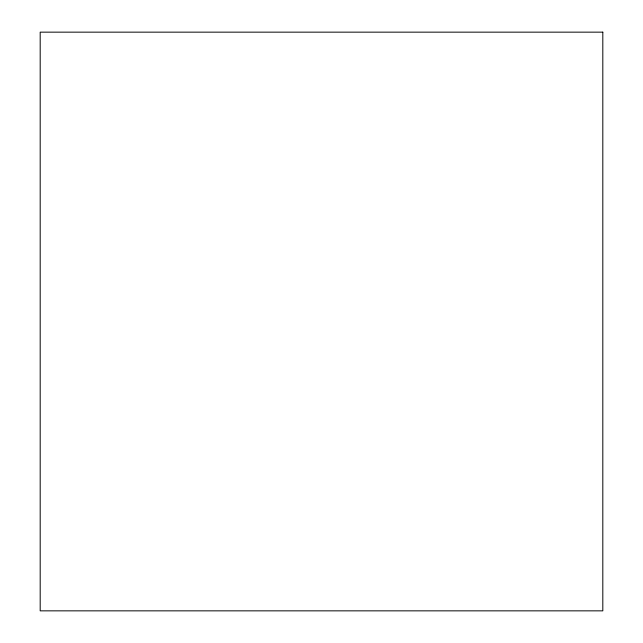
<?xml version="1.0" encoding="UTF-8"?>
<svg xmlns="http://www.w3.org/2000/svg" width="643" height="643" viewBox="0 0 643 643"><rect width="100%" height="100%" fill="white"/><g stroke="black" fill="none" stroke-linecap="round" stroke-linejoin="round"><path stroke-width="0.96" d="M602.812 32.15L40.188 32.15L40.188 610.85L602.812 610.85L602.812 32.15"/></g></svg>
